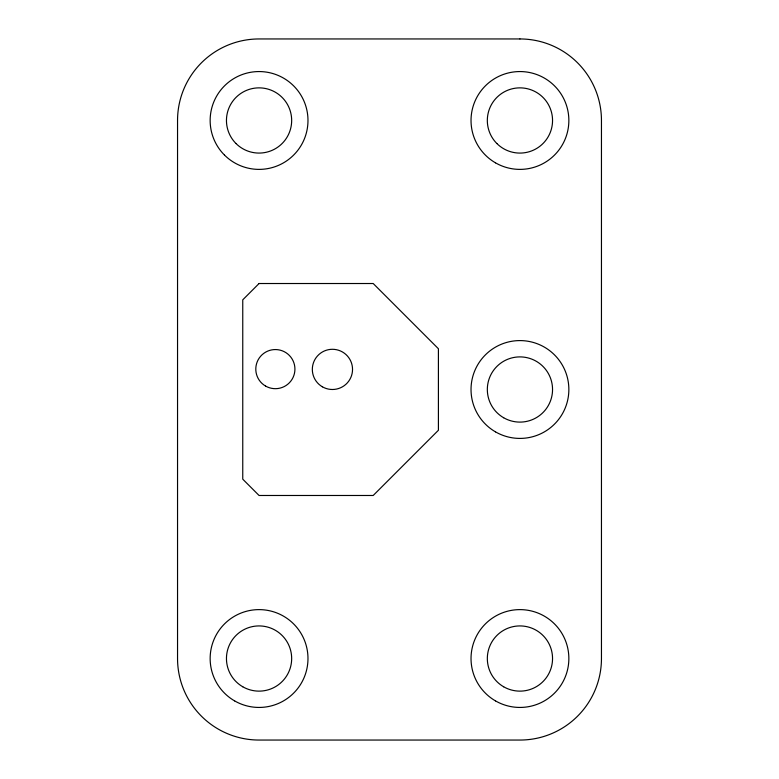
<?xml version="1.0" encoding="UTF-8"?>
<svg xmlns="http://www.w3.org/2000/svg" width="779" height="779" viewBox="0 0 779 779"><rect width="100%" height="100%" fill="white"/><g stroke="black" fill="none" stroke-linecap="round" stroke-linejoin="round"><path stroke-width="1.17" d="M259.066 283.517L242.756 299.827L242.756 479.173L259.066 495.483L373.199 495.483L438.411 430.261L438.411 348.739L373.199 283.517L259.066 283.517M519.934 38.95L259.066 38.95A81.522 81.522 0 0 0 177.544 120.472L177.544 658.528A81.522 81.522 0 0 0 259.066 740.05L519.934 740.05A81.522 81.522 0 0 0 601.456 658.528L601.456 120.472A81.522 81.522 0 0 0 519.934 38.95M503.633 686.766A32.611 32.611 0 0 0 552.545 658.528A32.611 32.611 0 0 0 503.633 630.289A32.611 32.611 0 0 0 503.633 686.766M503.633 417.739A32.611 32.611 0 0 0 552.545 389.5A32.611 32.611 0 0 0 503.633 361.261A32.611 32.611 0 0 0 503.633 417.739M242.756 686.766A32.611 32.611 0 0 0 291.667 658.528A32.611 32.611 0 0 0 242.756 630.289A32.611 32.611 0 0 0 242.756 686.766M236.008 143.531A32.611 32.611 0 0 0 290.557 128.915A32.611 32.611 0 0 0 250.624 88.972A32.611 32.611 0 0 0 236.008 143.531M496.875 143.531A32.611 32.611 0 0 0 551.435 128.915A32.611 32.611 0 0 0 511.501 88.972A32.611 32.611 0 0 0 496.875 143.531M322.379 386.803A20.108 20.108 0 0 0 352.536 369.392A20.108 20.108 0 0 0 322.379 351.981A20.108 20.108 0 0 0 322.379 386.803M234.606 700.886A48.911 48.911 0 0 0 307.978 658.528A48.911 48.911 0 0 0 234.606 616.17A48.911 48.911 0 0 0 234.606 700.886M495.483 700.886A48.911 48.911 0 0 0 568.855 658.528A48.911 48.911 0 0 0 495.483 616.17A48.911 48.911 0 0 0 495.483 700.886M495.483 431.858A48.911 48.911 0 0 0 568.855 389.5A48.911 48.911 0 0 0 495.483 347.142A48.911 48.911 0 0 0 495.483 431.858M495.483 162.83A48.911 48.911 0 0 0 568.855 120.472A48.911 48.911 0 0 0 495.483 78.114A48.911 48.911 0 0 0 495.483 162.83M224.479 155.06A48.911 48.911 0 0 0 306.313 133.131A48.911 48.911 0 0 0 246.407 73.226A48.911 48.911 0 0 0 224.479 155.06M265.581 386.063A19.563 19.563 0 0 0 294.929 369.119A19.563 19.563 0 0 0 265.581 352.176A19.563 19.563 0 0 0 265.581 386.063"/></g></svg>
